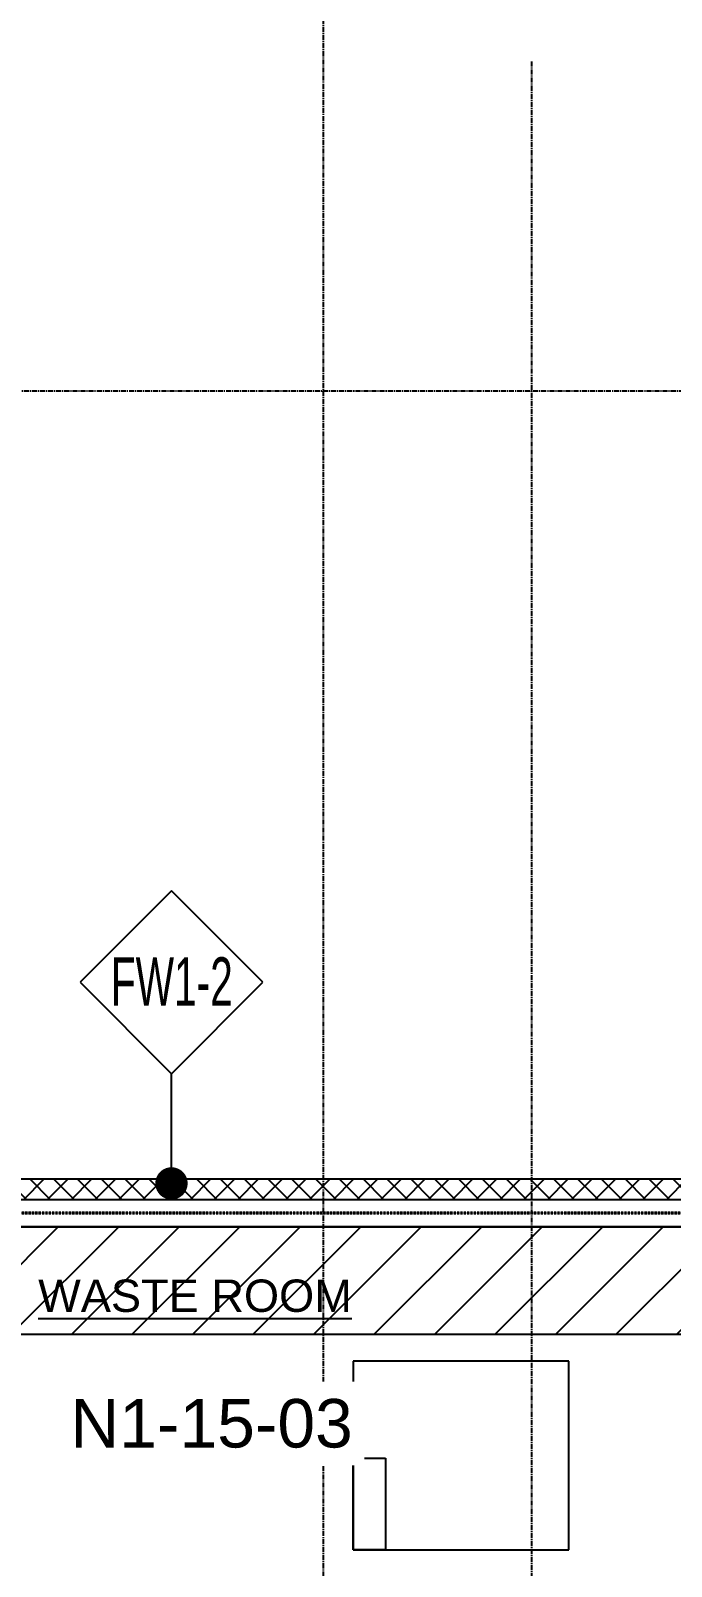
# Model space of a CAD drawing. Header units: millimetres. Extents: x 4133871 to 4440428, y -545651 to -495191.
# Drawn here: x 4159774 to 4164529, y -518567 to -507171 of the extents above; entities that cross this region are included whole.
import ezdxf
from ezdxf.enums import TextEntityAlignment as Align

# ---------------------------------------------------------------- set-up
doc = ezdxf.new("R2010")
doc.units = ezdxf.units.MM
doc.header["$LTSCALE"] = 60
doc.set_wipeout_variables(frame=1)
for name, pattern in [('CEN', [62, 60, -1, 0, -1]), ('CENTER', [2, 1.25, -0.25, 0.25, -0.25]), ('HIDDEN', [0.375, 0.25, -0.125])]:
    doc.linetypes.add(name, pattern=pattern)
for name, color, linetype in [('1', 7, 'Continuous'), ('1CEN', 1, 'CEN'), ('1ST FL FW1-2', 3, 'Continuous'), ('AA-XXXX-SYMB', 7, 'Continuous'), ('AA-XXXX-TEXT', 3, 'Continuous'), ('C_TEXT_01', 2, 'Continuous'), ('C_TEXT_CONTAINER NO', 7, 'Continuous'), ('EQUIPMENT', 6, 'Continuous'), ('INI', 11, 'Continuous')]:
    doc.layers.add(name, color=color, linetype=linetype)
doc.styles.add('ARCHILAB_ROMANS', font='romans.shx', dxfattribs={"bigfont": 'ghs.shx'})
doc.styles.add('Arial', font='arial.ttf')
doc.styles.add('돋움', font='')
doc.styles.get('돋움').set_extended_font_data('Dotum')
doc.dimstyles.new('일반도면_0060', dxfattribs={"dimtxt": 240, "dimasz": 240, "dimexe": 60, "dimexo": 300, "dimgap": 75, "dimtad": 1, "dimdec": 0, "dimzin": 0, "dimdsep": 46, "dimtxsty": '돋움', "dimcen": -300, "dimclrd": 7, "dimclre": 7, "dimclrt": 2, "dimadec": 8, "dimazin": 0, "dimtfac": 1, "dimtdec": 0, "dimtix": 1, "dimtmove": 2, "dimatfit": 3, "dimfxl": 1, "dimtolj": 1, "dimtzin": 0, "dimarcsym": 0})

# ---------------------------------------------------------------- blocks, each defined once
blk = doc.blocks.new('EQ')
at = {"layer": 'EQUIPMENT', "color": 253}
for p, q in [((-4905, 20107), (-6505, 20107)), ((-6505, 20107), (-6505, 18707)), ((-4905, 18707), (-4905, 20107)), ((-6505, 18707), (-6505, 19387)), ((-6505, 19387), (-6265, 19387)), ((-6265, 19387), (-6265, 18707)), ((-6505, 18707), (-4905, 18707)), ((-6265, 18707), (-6505, 18707))]:
    blk.add_line(p, q, dxfattribs=at)
blk = doc.blocks.new('15M')
at = {"linetype": 'HIDDEN', "ltscale": 0.1}
for p, q in [((-110087, -154968), (-95087, -154968)), ((-110087, -154976), (-95087, -154976))]:
    blk.add_line(p, q, dxfattribs=at)
blk.add_lwpolyline([(-110087, -154870), (-95087, -154870), (-95087, -155073), (-110087, -155073)], close=True)
blk = doc.blocks.new('외각')
at = {"rotation": 180}
blk.add_blockref('15M', (-125103, -149954), dxfattribs=at)
blk = doc.blocks.new('A$C064809F0')
at = {"layer": 'AA-XXXX-TEXT'}
for p, q in [((475.2, 565.7), (1040.8, 1131.4)), ((1040.8, 1131.4), (1606.5, 565.7)), ((1040.8, 0), (475.2, 565.7)), ((1606.5, 565.7), (1040.8, 0))]:
    blk.add_line(p, q, dxfattribs=at)
at = {"layer": 'INI'}
blk.add_line((1040.8, 0), (475.2, 565.7), dxfattribs=at)
at = {"layer": 'AA-XXXX-TEXT', "style": 'ARCHILAB_ROMANS'}
blk.add_attdef('WALLTYPE', text='', height=300, dxfattribs=at).set_placement((1042.9, 560), align=Align.MIDDLE_CENTER)
blk = doc.blocks.new('A$C07F913FF')
h = blk.add_hatch()
h.set_pattern_fill('ANSI31', color=253, scale=100)
h.set_pattern_definition([(45, (-14085.02, -4679334.96), (-224.506403, 224.506403), [])])
h.paths.add_polyline_path([(7889, 11797), (20203, 11797), (20203, 10997), (7889, 10997)])
at = {"color": 253}
blk.add_lwpolyline([(7889, 11797), (20203, 11797), (20203, 10997), (7889, 10997)], close=True, dxfattribs=at)

msp = doc.modelspace()

# ---------------------------------------------------------------- linework, layer by layer
at = {"layer": '1CEN', "color": 1, "linetype": 'CENTER', "ltscale": 0.5}
msp.add_line((4146944, -509844.3), (4183944, -509844.3), dxfattribs=at)

# ---------------------------------------------------------------- block references
at = {"color": 3}
msp.add_blockref('외각', (4182960, -520964.2), dxfattribs=at)

# ---------------------------------------------------------------- next in the draw order: block references
at = {"layer": 'EQUIPMENT', "color": 3}
msp.add_blockref('EQ', (4168674, -537151), dxfattribs=at)

# ---------------------------------------------------------------- next in the draw order: hatches: boundary and pattern name
at = {"layer": '1ST FL FW1-2'}
h = msp.add_hatch(dxfattribs=at)
h.set_pattern_fill('ANSI37', color=253, scale=1000)
h.set_pattern_definition([(45, (0, 0), (-88.3883476, 88.3883476), []), (135, (0, 0), (-88.3883476, -88.3883476), [])])
h.paths.add_polyline_path([(4167944, -509844.2), (4173944, -509844.2), (4173944, -517084.2), (4174094, -517084.2), (4174094, -509694.2), (4167794, -509694.2), (4167794, -515694.3), (4152794, -515694.3), (4152794, -518844.3), (4152944, -518844.3), (4152944, -515844.3), (4167944, -515844.3)])

# ---------------------------------------------------------------- next in the draw order: linework, layer by layer
at = {"layer": '1CEN', "color": 1, "linetype": 'CENTER', "ltscale": 0.5}
for p, q in [((4161944, -502344.3), (4161944, -540844.3)), ((4163491.1, -507398.8), (4163491.1, -526344.3)), ((4146944, -515844.3), (4183944, -515844.3))]:
    msp.add_line(p, q, dxfattribs=at)
at = {"layer": '1ST FL FW1-2', "color": 3}
msp.add_lwpolyline([(4152944, -524844.2), (4152944, -515844.3), (4167944, -515844.3), (4167944, -509844.2), (4173944, -509844.2), (4173944, -517084.2), (4174094, -517084.2), (4174094, -509694.2), (4167794, -509694.2), (4167794, -515694.3), (4152794, -515694.3), (4152794, -518844.3), (4152944, -518844.3)], dxfattribs=at)

# ---------------------------------------------------------------- next in the draw order: block references
at = {"layer": 'AA-XXXX-SYMB'}
ref = msp.add_blockref('A$C064809F0', (4159570.3, -513554), dxfattribs=dict(at, xscale=-1.2, yscale=1.2, zscale=1.2, rotation=180))
ref.add_attrib('WALLTYPE', 'FW1-2', dxfattribs={"layer": 'AA-XXXX-TEXT', "height": 360, "style": 'Arial', "width": 0.6}).set_placement((4160821.7, -514227.5), align=Align.MIDDLE_CENTER)

# ---------------------------------------------------------------- next in the draw order: texts
at = {"layer": 'C_TEXT_01', "insert": (4159829.8, -516438.7), "char_height": 240, "width": 3254.018, "attachment_point": 1, "style": 'Arial'}
msp.add_mtext('{\\LWASTE ROOM}', dxfattribs=at)

# ---------------------------------------------------------------- next in the draw order: leaders
at = {"layer": 'AA-XXXX-SYMB'}
msp.add_leader([(4160819.3, -515725.3), (4160819.3, -514911.7)], dimstyle='일반도면_0060', override={"dimasz": 240, "dimgap": 0.8, "dimtad": 0, "dimldrblk": 'Dot'}, dxfattribs=at)

# ---------------------------------------------------------------- next in the draw order: wipeouts: each hides what was drawn before it
msp.add_wipeout([(4159956, -517817.3), (4162251.1, -517817.3), (4162251.1, -517197.7), (4159956, -517197.7)]).dxf.layer = 'C_TEXT_CONTAINER NO'

# ---------------------------------------------------------------- next in the draw order: block references
at = {"layer": '1', "color": 3}
msp.add_blockref('A$C07F913FF', (4147944, -527844.3), dxfattribs=at)

# ---------------------------------------------------------------- next in the draw order: texts
at = {"layer": 'C_TEXT_CONTAINER NO', "color": 3, "style": 'Arial'}
msp.add_text('N1-15-03', height=360, dxfattribs=at).set_placement((4161116.8, -517505.2), align=Align.MIDDLE_CENTER)

doc.saveas('drawing.dxf')
